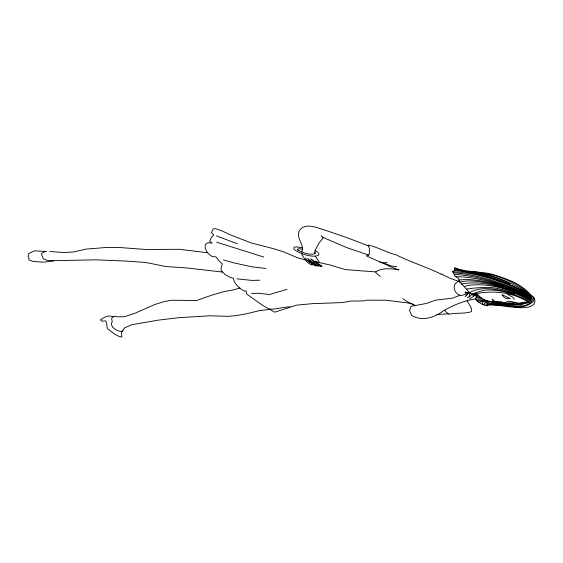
<?xml version="1.0" encoding="UTF-8"?>
<svg xmlns="http://www.w3.org/2000/svg" width="563" height="563" viewBox="0 0 563 563"><rect width="100%" height="100%" fill="white"/><g stroke="black" fill="none" stroke-linecap="round" stroke-linejoin="round"><path stroke-width="0.84" d="M301.881 253.624L301.782 254.413C304.316 258.311 307.307 264.131 312.465 265.004C312.986 263.294 305.758 260.993 305.716 258.1M319.538 262.618L315.308 256.102M314.64 253.695L315.146 250.31L317.588 245.707L319.137 242.836L322.648 238.691L322.888 237.72L321.093 235.587M471.407 294.477L470.738 295.779L467.36 297.883M301.754 251.978C304.928 245.011 296.293 238.923 298.897 231.611C303.316 223.018 313.957 226.425 320.994 228.937C337.054 233.905 352.818 239.69 368.427 245.911M122.903 330.277L122.248 331.501L118.976 331.135L115.985 329.805L112.72 327.293L111.277 324.365L112.241 321.29L111.573 318.32L113.761 316.589M465.657 292.063L466.579 292.535M465.101 296.652L467.086 294.505L466.565 292.317L465.749 292.014L465.108 292.556L465.559 294.076L462.469 295.237L458.824 295.73L452.666 298.108L435.523 300.156L426.444 303.436L411.025 306.321L409.582 310.663L411.771 315.547C422.109 321.522 434.179 317.701 443.165 311.022C453.215 305.069 463.877 300.839 475.404 298.897L476.734 297.398L476.615 295.434L475.848 295.005L473.553 295.983M315.153 265.377L315.871 265.469M466.122 295.934L467.417 294.308L467.037 292.486L467.909 292.253L468.909 292.957L469.69 294.977L469.063 296.814M469.443 299.002L473.392 296.483L473.582 294.273M459.197 281.268C451.287 283.196 453.56 293.619 460.386 295.42M45.568 251.358L42.809 252.583L41.331 254.075L43.168 258.473L44.463 259.402L48.721 260.711L53.351 261.148M414.818 305.294L412.032 303.943L407.598 302.908L386.183 300.234L366.217 300.185L363.466 300.938L350.897 301.071L342.191 302.577L312.345 303.661L296.412 305.181L274.716 312.184L262.724 305.399L246.671 294.013L246.038 290.761L244.433 291.071L242.547 290.191A30.712 11.302 20.2 0 1 233.652 278.284L230.633 277.538L224.989 274.589L221.069 270.395L221.196 267.749L222.294 264.005L218.345 260.085L216.002 256.918L212.054 256.517L207.494 252.766L205.249 248.459L205.228 244.743L207.803 242.723L212.307 243.04L209.689 241.45L211.54 237.248L213.771 234.905L211.456 232.547L213.074 229L215.46 228.648L222.821 231.266L229.915 234.672L251.471 243.026L274.301 248.895L283.435 251.795L298.299 258.044L305.315 259.909M471.477 294.069L481.513 290.902A37.341 13.744 20.2 0 1 529.867 301.916M286.968 289.361L269.55 294.519L257.917 293.224L251.555 293.59M239.873 288.003L233.279 289.91L223.504 291.69L211.202 295.35L196.607 300.508L171.687 300.241L164.297 301.515L154.839 304.506L134.972 313.225L124.388 316.751L117.547 316.786L108.525 316.012L105.063 317.004L100.418 319.812L101.804 321.142L105.696 320.868C107.526 323.275 106.111 326.61 107.871 329.109C112.213 332.079 116.485 336.343 121.812 337.061L121.481 332.437L124.676 327.8L131.939 324.668L158.703 320.087L179.456 317.638L210.154 315.787L228.05 316.322L236.045 315.667L247.382 313.598L259.114 310.685L270.346 309.312M315.991 261.183L315.435 261.253L316.906 262.724L321.839 266.081A1.013 0.373 20.2 0 1 321.726 266.531A1.013 0.373 20.2 0 1 320.544 266.229L310.586 258.797M290.008 306.919C283.02 306.849 276.327 309.678 269.304 309.059M448.577 313.851L436.712 314.492M259.909 280.219L251.731 280.388L236.946 278.84M387.288 262.639L382.073 262.872L366.436 255.891L368.167 255.391L369.307 254.194L369.377 248.417L368.089 245.025C377.914 247.277 386.894 252.456 396.493 255.011C410.948 262.217 426.698 267.059 441.272 274.223M46.483 251.492L34.456 250.866L31.697 252.097L28.65 253.617L28.15 256.214L28.945 258.516L28.783 259.768L32.52 261.331L40.818 262.062L44.864 262.076L52.429 260.711L95.83 259.825L126.386 261.091L145.972 262.499L165.902 266.559L187.205 267.988L222.315 272.056M49.706 251.52L64.076 252.534L73.83 251.957L86.005 249.085L107.223 247.403L120.362 247.572L145.965 249.472L179.597 249.31L207.184 252.688M396.746 266.644L391.419 265.975L379.3 261.746M265.835 268.488L251.661 266.778L233.736 262.837L223.539 259.965M315.857 261.774L330.08 265.011L345.344 269.578L375.598 271.922C382.629 267.397 391.236 268.678 399.033 269.895L390.152 266.609L384.079 263.519M321.072 265.968L320.636 266.116M368.498 255.046L346.484 247.537L322.402 237.114M263.709 257.038L216.713 242.21M493.392 300.607L492.168 299.256L495.144 301.677L499.93 301.332L503.885 302.795L505.37 302.676L507.65 301.339L509.466 301.24L518.875 303.175L527.566 301.782L529.656 302.866C512.914 291.803 491.724 289.79 472.505 294.442L472.814 295.047C467.642 291.543 464.039 285.807 459.302 281.606L449.351 277.967L441.244 273.963M216.459 235.939L237.459 243.751M318.588 265.588L317.828 265.539L318.243 265.989M320.572 266.193L321.262 265.975M502.534 294.906L510.275 298.629L506.2 298.418L504.23 297.447L501.957 294.787M413.868 304.717L408.098 302.148L402.714 298.657M507.545 294.294L512.316 296.891L514.54 299.157M312.282 264.617L311.705 264.765M476.27 293.745C481.274 298.39 486.749 302.049 494.124 301.479L493.082 300.649M315.132 265.736L307.067 260.113M319.073 265.715L311.571 259.719M530.902 294.998L533.59 297.095L534.069 299.27L533.386 301.388C520.852 312.746 502.513 303.788 487.579 304.886L487.973 305.885C482.934 305.336 478.564 302.662 475.2 298.953M380.285 276.553L375.971 272.724L375.803 271.809M308.686 259.698L316.265 265.462A1.14 0.422 20.2 0 1 316.188 265.947A1.14 0.422 20.2 0 1 314.991 265.715M316.096 261.281L316.863 261.999M530.902 295.308C521.521 283.513 506.397 278.741 492.491 274.329C480.042 271.169 466.769 272.534 454.749 267.882L454.721 270.141L452.736 271.802L455.2 276.313L458.711 278.446L459.302 281.606M444.77 310.269L446.255 312.247L449.133 314.231C456.452 312.585 464.215 314.006 471.351 311.677C472.498 307.475 468.669 304.351 467.107 300.86M307.658 258.283L309.073 259.909L317.877 265.947A0.999 0.366 20.2 0 0 318.876 266.123A0.999 0.366 20.2 0 0 318.947 265.715M470.056 293.034A20.641 7.601 20.2 0 1 474.405 290.599A43.682 16.081 20.2 0 1 514.779 294.273M466.65 289.101A142.608 52.5 20.2 0 1 490.514 287.503A40.515 14.912 20.2 0 1 530.761 301.275M464.271 286.574A57.243 21.07 20.2 0 1 483.054 284.948A46.363 17.066 20.2 0 1 531.324 300.614M461.329 284.118A73.915 27.207 20.2 0 1 482.202 283.259A54.998 20.247 20.2 0 1 530.895 299.917M459.598 282.197A46.384 17.073 20.2 0 1 475.285 281.219A58.714 21.612 20.2 0 1 531.289 299.544M458.81 280.121A53.253 19.599 20.2 0 1 472.547 279.839A61.895 22.78 20.2 0 1 531.578 298.784M454.454 270.416A79.84 29.389 20.2 0 1 527.651 293.175M453.532 272.809A80.988 29.811 20.2 0 1 531.5 296.933M452.335 271.69A76.392 28.122 20.2 0 1 532.556 296.588M454.496 274.308A84.176 30.986 20.2 0 1 531.388 297.123M455.615 276.686A74.886 27.566 20.2 0 1 531.866 298.017M514.849 302.627A22.07 8.128 20.2 0 1 507.678 302.711M533.815 297.32A34.8 12.808 20.2 0 1 514.498 307.18M528.045 302.127A70.206 25.842 20.2 0 1 496.657 302.141M528.974 302.556A80.924 29.79 20.2 0 1 497.615 303.929M522.373 304.794A146.802 54.041 20.2 0 1 490.612 304.02M484.096 301.022A340.2 125.239 20.2 0 1 511.676 304.534M477.691 295.012A11.992 4.413 20.2 0 0 473.61 295.033A1.112 0.408 20.2 0 1 472.568 294.54M476.509 296.419A5.236 1.928 20.2 0 1 479.599 296.356M476.045 297.764A12.808 4.715 20.2 0 1 481.013 297.679M475.686 299.495A37.038 13.632 20.2 0 1 481.822 298.594M476.931 300.515A18.438 6.784 20.2 0 1 484.56 299.973M487.523 303.788A49.706 18.297 20.2 0 1 506.271 304.499M484.032 301.698A34.575 12.731 20.2 0 1 501.802 304.301M479.38 302.662A13.843 5.095 20.2 0 1 486.404 301.409M477.691 301.522A19.888 7.319 20.2 0 1 487.734 301.177M484.081 304.998A13.188 4.856 20.2 0 1 489.212 302.113M483.258 304.674A6.362 2.343 20.2 0 1 484.138 301.796M486.728 305.118A2.695 0.992 20.2 0 1 487.748 303.703M487.452 304.759A127.027 46.764 20.2 0 1 512.689 306.518M532.88 296.898A45.329 16.686 20.2 0 1 512.64 306.321M476.741 273.414A68.243 25.124 20.2 0 1 531.395 296.835M467.009 271.542A50.769 18.692 20.2 0 1 509.994 283.872M477.283 273.921A59.72 21.985 20.2 0 1 454.805 268.973M476.967 273.322A32.147 11.837 20.2 0 1 454.883 268.009M472.639 271.486A53.647 19.747 20.2 0 1 529.178 294.308M483.976 273.238A38.523 14.181 20.2 0 1 528.96 294.104M302.507 249.226A8.6 3.167 20.2 0 0 297.954 248.916A2.421 0.894 20.2 0 0 298.27 250.261M302.507 247.924A16.017 5.897 20.2 0 0 297.602 247.037A6.404 2.358 20.2 0 0 295.73 250.612A15.919 5.862 20.2 0 0 318.489 255.166A7.087 2.611 20.2 0 0 315.083 250.577M476.284 296.37A1.647 0.605 20.2 0 1 475.024 295.237M468.923 293.224A1.239 0.457 20.2 0 1 467.494 292.324M314.879 252.47A3.111 1.147 20.2 0 1 314.991 253.498M315.027 253.47A11.943 4.398 20.2 0 1 297.954 250.056"/></g></svg>
